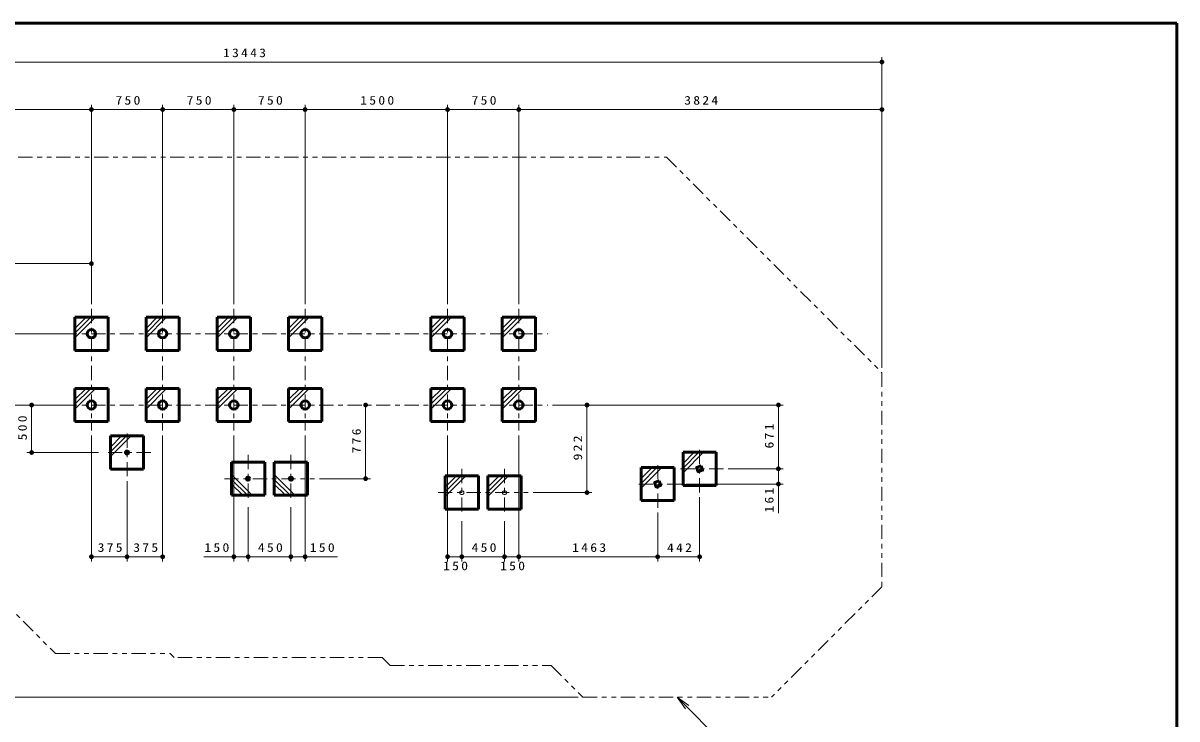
# Model space of a CAD drawing. Units: millimetres on the paper, scale 1:50. Extents: x -385 to 0, y -594 to 267.
# Drawn here: x -243 to 0, y -473.5 to -327 of the extents above; entities that cross this region are included whole.
import ezdxf

# ---------------------------------------------------------------- set-up
doc = ezdxf.new("R2010")
doc.units = ezdxf.units.MM
doc.linetypes.add('USER2', pattern=[6, 3, -1, 1, -1])
doc.linetypes.add('USER3', pattern=[8, 3, -1, 1, -1, 1, -1])
doc.layers.add('LY_1', color=140, linetype='Continuous', lineweight=50)
doc.styles.add('ＭＳ ゴシック', font='')
doc.styles.get('ＭＳ ゴシック').set_extended_font_data('MS Gothic')

# ---------------------------------------------------------------- blocks, each defined once
blk = doc.blocks.new('filled_dot')
at = {"color": 0, "linetype": 'Continuous', "lineweight": -2, "const_width": 1.25}
blk.add_lwpolyline([(-0.625, 0, 1), (0.625, 0, 1)], format="xyb", close=True, dxfattribs=at)

msp = doc.modelspace()

# ---------------------------------------------------------------- linework, layer by layer
at = {"layer": 'LY_1', "color": 7}
for p, q in [((0, -327), (-385, -327)), ((0, -594), (0, -327))]:
    msp.add_line(p, q, dxfattribs=at)
at = {"layer": 'LY_1', "color": 7, "lineweight": 13}
for p, q in [((-330.985, -335.203), (-62.125, -335.203)), ((-62.125, -344.203), (-62.125, -334.203)), ((-228.605, -386.167), (-228.605, -344.203)), ((-213.605, -386.167), (-213.605, -344.203)), ((-198.605, -386.167), (-198.605, -344.203)), ((-183.605, -386.167), (-183.605, -344.203)), ((-153.605, -386.167), (-153.605, -344.203)), ((-138.605, -386.167), (-138.605, -344.203)), ((-62.125, -399.605), (-62.125, -344.203)), ((-330.985, -345.203), (-228.605, -345.203)), ((-228.605, -345.203), (-213.605, -345.203)), ((-213.605, -345.203), (-198.605, -345.203)), ((-198.605, -345.203), (-183.605, -345.203)), ((-183.605, -345.203), (-153.605, -345.203)), ((-153.605, -345.203), (-138.605, -345.203)), ((-138.605, -345.203), (-62.125, -345.203)), ((-285.985, -377.642), (-228.605, -377.642)), ((-232.105, -391.268), (-229.741, -388.904)), ((-232.105, -392.258), (-228.751, -388.904)), ((-232.105, -393.248), (-227.761, -388.904)), ((-217.105, -391.268), (-214.741, -388.904)), ((-217.105, -392.258), (-213.751, -388.904)), ((-217.105, -393.248), (-212.761, -388.904)), ((-202.105, -391.268), (-199.741, -388.904)), ((-202.105, -392.258), (-198.751, -388.904)), ((-202.105, -393.248), (-197.761, -388.904)), ((-187.105, -391.268), (-184.741, -388.904)), ((-187.105, -392.258), (-183.751, -388.904)), ((-187.105, -393.248), (-182.761, -388.904)), ((-157.105, -391.268), (-154.741, -388.904)), ((-157.105, -392.258), (-153.751, -388.904)), ((-157.105, -393.248), (-152.761, -388.904)), ((-142.105, -391.268), (-139.741, -388.904)), ((-142.105, -392.258), (-138.751, -388.904)), ((-142.105, -393.248), (-137.761, -388.904)), ((-234.605, -392.404), (-260.038, -392.404)), ((-232.105, -406.268), (-229.741, -403.904)), ((-232.105, -407.258), (-228.751, -403.904)), ((-232.105, -408.248), (-227.761, -403.904)), ((-217.105, -406.268), (-214.741, -403.904)), ((-217.105, -407.258), (-213.751, -403.904)), ((-217.105, -408.248), (-212.761, -403.904)), ((-202.105, -406.268), (-199.741, -403.904)), ((-202.105, -407.258), (-198.751, -403.904)), ((-202.105, -408.248), (-197.761, -403.904)), ((-187.105, -406.268), (-184.741, -403.904)), ((-187.105, -407.258), (-183.751, -403.904)), ((-187.105, -408.248), (-182.761, -403.904)), ((-157.105, -406.268), (-154.741, -403.904)), ((-157.105, -407.258), (-153.751, -403.904)), ((-157.105, -408.248), (-152.761, -403.904)), ((-142.105, -406.268), (-139.741, -403.904)), ((-142.105, -407.258), (-138.751, -403.904)), ((-142.105, -408.248), (-137.761, -403.904)), ((-234.605, -407.404), (-260.038, -407.404)), ((-241.193, -417.404), (-241.193, -407.404)), ((-170.857, -407.404), (-170.857, -422.914)), ((-131.472, -407.404), (-82.93, -407.404)), ((-131.472, -407.404), (-123.238, -407.404)), ((-124.238, -407.404), (-124.238, -425.848)), ((-83.93, -407.404), (-83.93, -420.828)), ((-228.605, -413.798), (-228.605, -440.348)), ((-224.605, -416.268), (-222.241, -413.904)), ((-224.605, -417.258), (-221.251, -413.904)), ((-224.605, -418.248), (-220.261, -413.904)), ((-213.605, -413.798), (-213.605, -440.348)), ((-198.605, -413.798), (-198.605, -440.348)), ((-183.605, -413.798), (-183.605, -440.348)), ((-153.605, -413.798), (-153.605, -440.348)), ((-138.605, -413.798), (-138.605, -440.348)), ((-138.605, -413.798), (-138.605, -440.348)), ((-227.105, -417.404), (-242.193, -417.404)), ((-104.02, -419.692), (-101.656, -417.328)), ((-104.02, -420.682), (-100.666, -417.328)), ((-104.02, -421.672), (-99.676, -417.328)), ((-199.105, -422.07), (-194.761, -426.414)), ((-190.105, -422.07), (-185.761, -426.414)), ((-154.105, -424.712), (-151.741, -422.348)), ((-154.105, -425.702), (-150.751, -422.348)), ((-154.105, -426.692), (-149.761, -422.348)), ((-145.105, -424.712), (-142.741, -422.348)), ((-145.105, -425.702), (-141.751, -422.348)), ((-145.105, -426.692), (-140.761, -422.348)), ((-112.853, -422.907), (-110.489, -420.543)), ((-112.853, -423.897), (-109.499, -420.543)), ((-112.853, -424.887), (-108.509, -420.543)), ((-94.52, -420.828), (-82.93, -420.828)), ((-83.93, -420.828), (-83.93, -430.207)), ((-221.105, -423.404), (-221.105, -440.348)), ((-221.105, -423.404), (-221.105, -440.348)), ((-199.105, -423.06), (-195.751, -426.414)), ((-199.105, -424.05), (-196.741, -426.414)), ((-190.105, -423.06), (-186.751, -426.414)), ((-190.105, -424.05), (-187.741, -426.414)), ((-180.605, -422.914), (-169.857, -422.914)), ((-103.353, -424.043), (-82.93, -424.043)), ((-135.605, -425.848), (-123.238, -425.848)), ((-100.52, -426.828), (-100.52, -440.348)), ((-195.605, -428.914), (-195.605, -440.348)), ((-186.605, -428.914), (-186.605, -440.348)), ((-109.353, -430.043), (-109.353, -440.348)), ((-109.353, -430.043), (-109.353, -440.348)), ((-150.605, -431.848), (-150.605, -440.348)), ((-150.605, -431.848), (-150.605, -440.348)), ((-141.605, -431.848), (-141.605, -440.348)), ((-221.105, -439.348), (-228.605, -439.348)), ((-213.605, -439.348), (-221.105, -439.348)), ((-195.605, -439.348), (-204.96, -439.348)), ((-186.605, -439.348), (-195.605, -439.348)), ((-176.765, -439.348), (-186.605, -439.348)), ((-150.605, -439.348), (-153.605, -439.348)), ((-141.605, -439.348), (-150.605, -439.348)), ((-138.605, -439.348), (-141.605, -439.348)), ((-109.353, -439.348), (-138.605, -439.348)), ((-100.52, -439.348), (-109.353, -439.348)), ((-126.104, -468.927), (-341.985, -468.927)), ((-103.48, -471.402), (-105.248, -468.927)), ((-105.248, -468.927), (-102.773, -470.695)), ((-105.248, -468.927), (-103.126, -471.048)), ((-105.248, -468.927), (-95.396, -478.778))]:
    msp.add_line(p, q, dxfattribs=at)
at = {"layer": 'LY_1', "color": 7, "linetype": 'USER3', "lineweight": 13}
for p, q in [((-244.013, -355.203), (-107.527, -355.203)), ((-107.527, -355.203), (-62.125, -400.605)), ((-62.125, -400.605), (-62.125, -445.66)), ((-254.298, -441.604), (-236.158, -459.744)), ((-62.125, -445.66), (-85.392, -468.927)), ((-236.158, -459.744), (-212.007, -459.744)), ((-212.007, -459.744), (-211.17, -460.58)), ((-167.388, -460.58), (-211.17, -460.58)), ((-167.388, -460.58), (-165.694, -462.275)), ((-165.694, -462.275), (-131.756, -462.275)), ((-131.756, -462.275), (-125.104, -468.927)), ((-125.104, -468.927), (-85.392, -468.927))]:
    msp.add_line(p, q, dxfattribs=at)
at = {"layer": 'LY_1', "color": 7, "linetype": 'USER2', "lineweight": 13}
for p, q in [((-228.605, -387.167), (-228.605, -412.798)), ((-213.605, -387.167), (-213.605, -412.798)), ((-198.605, -387.167), (-198.605, -412.798)), ((-183.605, -387.167), (-183.605, -412.798)), ((-153.605, -387.167), (-153.605, -412.798)), ((-138.605, -387.167), (-138.605, -412.798)), ((-234.656, -392.404), (-132.472, -392.404)), ((-234.656, -407.404), (-132.472, -407.404)), ((-221.105, -422.404), (-221.105, -412.404)), ((-216.105, -417.404), (-226.105, -417.404)), ((-195.605, -417.914), (-195.605, -427.914)), ((-186.605, -417.914), (-186.605, -427.914)), ((-100.52, -425.828), (-100.52, -415.828)), ((-109.353, -429.043), (-109.353, -419.043)), ((-150.605, -420.848), (-150.605, -430.848)), ((-141.605, -420.848), (-141.605, -430.848)), ((-95.52, -420.828), (-105.52, -420.828)), ((-200.605, -422.914), (-181.605, -422.914)), ((-104.353, -424.043), (-114.353, -424.043)), ((-155.605, -425.848), (-136.605, -425.848))]:
    msp.add_line(p, q, dxfattribs=at)
at = {"layer": 'LY_1'}
for p, q in [((-232.105, -388.904), (-232.105, -395.904)), ((-225.105, -388.904), (-232.105, -388.904)), ((-225.105, -395.904), (-225.105, -388.904)), ((-217.105, -388.904), (-217.105, -395.904)), ((-210.105, -388.904), (-217.105, -388.904)), ((-210.105, -395.904), (-210.105, -388.904)), ((-202.105, -388.904), (-202.105, -395.904)), ((-195.105, -388.904), (-202.105, -388.904)), ((-195.105, -395.904), (-195.105, -388.904)), ((-187.105, -388.904), (-187.105, -395.904)), ((-180.105, -388.904), (-187.105, -388.904)), ((-180.105, -395.904), (-180.105, -388.904)), ((-157.105, -388.904), (-157.105, -395.904)), ((-150.105, -388.904), (-157.105, -388.904)), ((-150.105, -395.904), (-150.105, -388.904)), ((-142.105, -388.904), (-142.105, -395.904)), ((-135.105, -388.904), (-142.105, -388.904)), ((-135.105, -395.904), (-135.105, -388.904)), ((-232.105, -395.904), (-225.105, -395.904)), ((-217.105, -395.904), (-210.105, -395.904)), ((-202.105, -395.904), (-195.105, -395.904)), ((-187.105, -395.904), (-180.105, -395.904)), ((-157.105, -395.904), (-150.105, -395.904)), ((-142.105, -395.904), (-135.105, -395.904)), ((-232.105, -403.904), (-232.105, -410.904)), ((-225.105, -403.904), (-232.105, -403.904)), ((-225.105, -410.904), (-225.105, -403.904)), ((-217.105, -403.904), (-217.105, -410.904)), ((-210.105, -403.904), (-217.105, -403.904)), ((-210.105, -410.904), (-210.105, -403.904)), ((-202.105, -403.904), (-202.105, -410.904)), ((-195.105, -403.904), (-202.105, -403.904)), ((-195.105, -410.904), (-195.105, -403.904)), ((-187.105, -403.904), (-187.105, -410.904)), ((-180.105, -403.904), (-187.105, -403.904)), ((-180.105, -410.904), (-180.105, -403.904)), ((-157.105, -403.904), (-157.105, -410.904)), ((-150.105, -403.904), (-157.105, -403.904)), ((-150.105, -410.904), (-150.105, -403.904)), ((-142.105, -403.904), (-142.105, -410.904)), ((-135.105, -403.904), (-142.105, -403.904)), ((-135.105, -410.904), (-135.105, -403.904)), ((-232.105, -410.904), (-225.105, -410.904)), ((-217.105, -410.904), (-210.105, -410.904)), ((-202.105, -410.904), (-195.105, -410.904)), ((-187.105, -410.904), (-180.105, -410.904)), ((-157.105, -410.904), (-150.105, -410.904)), ((-142.105, -410.904), (-135.105, -410.904)), ((-224.605, -413.904), (-224.605, -420.904)), ((-217.605, -413.904), (-224.605, -413.904)), ((-217.605, -420.904), (-217.605, -413.904)), ((-104.02, -417.328), (-104.02, -424.328)), ((-97.02, -417.328), (-104.02, -417.328)), ((-97.02, -424.328), (-97.02, -417.328)), ((-199.105, -426.414), (-199.105, -419.414)), ((-199.105, -419.414), (-192.105, -419.414)), ((-192.105, -419.414), (-192.105, -426.414)), ((-190.105, -426.414), (-190.105, -419.414)), ((-190.105, -419.414), (-183.105, -419.414)), ((-183.105, -419.414), (-183.105, -426.414)), ((-224.605, -420.904), (-217.605, -420.904)), ((-154.105, -422.348), (-154.105, -429.348)), ((-147.105, -422.348), (-154.105, -422.348)), ((-147.105, -429.348), (-147.105, -422.348)), ((-145.105, -422.348), (-145.105, -429.348)), ((-138.105, -422.348), (-145.105, -422.348)), ((-138.105, -429.348), (-138.105, -422.348)), ((-112.853, -420.543), (-112.853, -427.543)), ((-105.853, -420.543), (-112.853, -420.543)), ((-105.853, -427.543), (-105.853, -420.543)), ((-104.02, -424.328), (-97.02, -424.328)), ((-192.105, -426.414), (-199.105, -426.414)), ((-183.105, -426.414), (-190.105, -426.414)), ((-112.853, -427.543), (-105.853, -427.543)), ((-154.105, -429.348), (-147.105, -429.348)), ((-145.105, -429.348), (-138.105, -429.348))]:
    msp.add_line(p, q, dxfattribs=at)
for points in [[(-100.221, -420.187), (-101.16, -420.529), (-100.818, -421.469), (-99.879, -421.127)], [(-109.054, -423.402), (-109.994, -423.744), (-109.652, -424.684), (-108.712, -424.342)]]:
    msp.add_lwpolyline(points, close=True, dxfattribs=at)
for centre, radius in [((-228.605, -392.404), 0.891), ((-213.605, -392.404), 0.891), ((-198.605, -392.404), 0.891), ((-183.605, -392.404), 0.891), ((-153.605, -392.404), 0.891), ((-138.605, -392.404), 0.891), ((-228.605, -407.404), 0.891), ((-213.605, -407.404), 0.891), ((-198.605, -407.404), 0.891), ((-183.605, -407.404), 0.891), ((-153.605, -407.404), 0.891), ((-138.605, -407.404), 0.891), ((-221.105, -417.404), 0.34), ((-195.605, -422.914), 0.34), ((-186.605, -422.914), 0.34)]:
    msp.add_circle(centre, radius, dxfattribs=at)
at = {"layer": 'LY_1', "color": 7, "lineweight": 13}
for centre in [(-150.605, -425.848), (-141.605, -425.848)]:
    msp.add_circle(centre, 0.427, dxfattribs=at)

# ---------------------------------------------------------------- block references
at = {"layer": 'LY_1', "color": 7, "lineweight": 13, "xscale": 0.4, "yscale": 0.4}
for p, rotation in [((-62.125, -335.203), 180), ((-228.605, -345.203), 180), ((-213.605, -345.203), 180), ((-198.605, -345.203), 180), ((-183.605, -345.203), 180), ((-153.605, -345.203), 180), ((-138.605, -345.203), 180), ((-62.125, -345.203), 180), ((-228.605, -377.642), 180), ((-241.193, -407.404), 270), ((-170.857, -407.404), 270), ((-124.238, -407.404), 270), ((-83.93, -407.404), 270), ((-241.193, -417.404), 90), ((-83.93, -420.828), 90), ((-83.93, -420.828), 270), ((-170.857, -422.914), 90), ((-83.93, -424.043), 90), ((-124.238, -425.848), 90), ((-221.105, -439.348), 180), ((-213.605, -439.348), 180), ((-195.605, -439.348), 180), ((-186.605, -439.348), 180), ((-183.605, -439.348), 180), ((-150.605, -439.348), 180), ((-141.605, -439.348), 180), ((-138.605, -439.348), 180), ((-109.353, -439.348), 180), ((-100.52, -439.348), 180)]:
    msp.add_blockref('filled_dot', p, dxfattribs=dict(at, rotation=rotation))
for p in [(-228.605, -345.203), (-213.605, -345.203), (-198.605, -345.203), (-183.605, -345.203), (-153.605, -345.203), (-138.605, -345.203), (-228.605, -439.348), (-221.105, -439.348), (-198.605, -439.348), (-195.605, -439.348), (-186.605, -439.348), (-153.605, -439.348), (-150.605, -439.348), (-141.605, -439.348), (-138.605, -439.348), (-109.353, -439.348)]:
    msp.add_blockref('filled_dot', p, dxfattribs=at)

# ---------------------------------------------------------------- texts
at = {"layer": 'LY_1', "color": 7, "char_height": 1.833, "style": 'ＭＳ ゴシック'}
for s, insert, attachment_point in [('\\T1.33;\\W1.15;13443', (-196.135, -334.203), 8), ('\\T1.33;\\W1.15;750', (-220.69, -344.203), 8), ('\\T1.33;\\W1.15;750', (-205.69, -344.203), 8), ('\\T1.33;\\W1.15;750', (-190.69, -344.203), 8), ('\\T1.33;\\W1.15;1500', (-168.184, -344.203), 8), ('\\T1.33;\\W1.15;750', (-145.69, -344.203), 8), ('\\T1.33;\\W1.15;3824', (-99.948, -344.203), 8), ('\\T1.33;\\W1.15;375', (-224.438, -438.348), 8), ('\\T1.33;\\W1.15;375', (-216.938, -438.348), 8), ('\\T1.33;\\W1.15;150', (-201.96, -438.348), 8), ('\\T1.33;\\W1.15;450', (-190.69, -438.348), 8), ('\\T1.33;\\W1.15;150', (-179.765, -438.348), 8), ('\\T1.33;\\W1.15;450', (-145.69, -438.348), 8), ('\\T1.33;\\W1.15;1463', (-123.551, -438.348), 8), ('\\T1.33;\\W1.15;442', (-104.519, -438.348), 8), ('\\T1.33;\\W1.15;150', (-151.684, -440.348), 2), ('\\T1.33;\\W1.15;150', (-139.684, -440.348), 2)]:
    msp.add_mtext(s, dxfattribs=dict(at, insert=insert, attachment_point=attachment_point))
at = {"layer": 'LY_1', "color": 7, "char_height": 1.833, "attachment_point": 8, "rotation": 90, "style": 'ＭＳ ゴシック'}
for s, insert in [('\\T1.33;\\W1.15;500', (-242.193, -411.987)), ('\\T1.33;\\W1.15;776', (-171.857, -414.742)), ('\\T1.33;\\W1.15;671', (-84.93, -413.699)), ('\\T1.33;\\W1.15;922', (-125.238, -416.209)), ('\\T1.33;\\W1.15;161', (-84.93, -427.207))]:
    msp.add_mtext(s, dxfattribs=dict(at, insert=insert))

doc.saveas('drawing.dxf')
